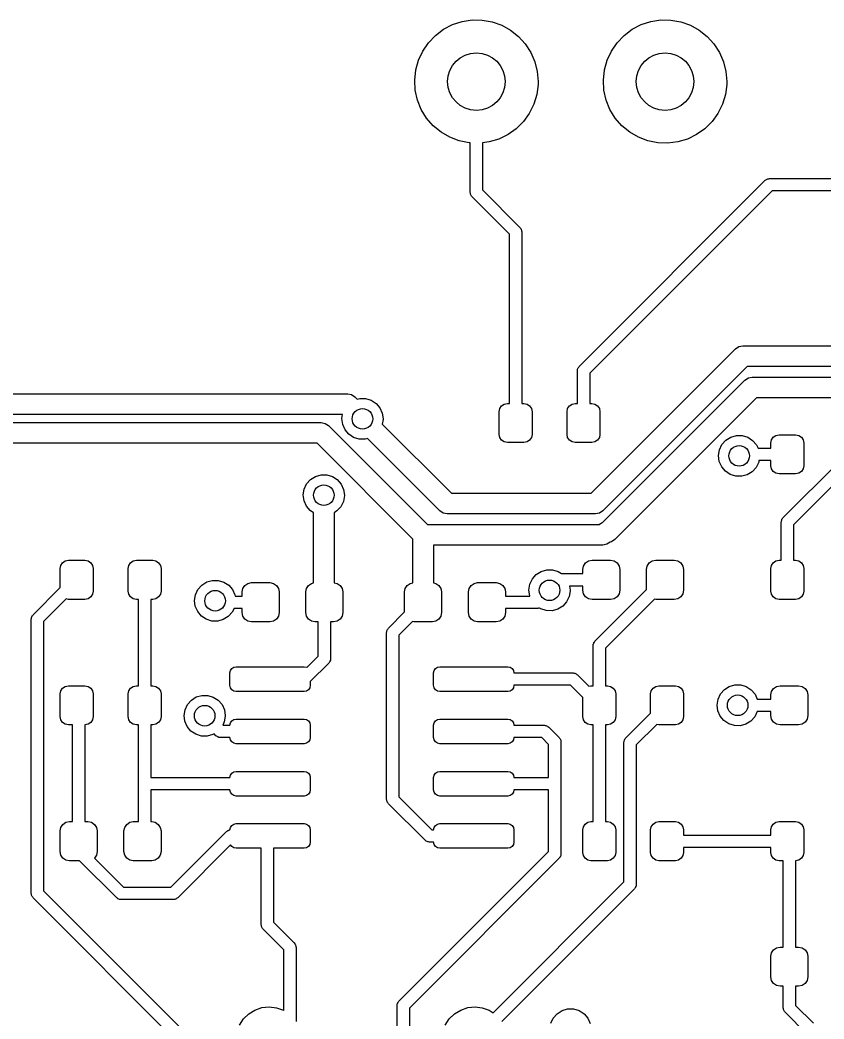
# Model space of a CAD drawing. Extents: x 108 to 192, y -153 to -46.
# Drawn here: x 154.01 to 173.55, y -85.09 to -60.82 of the extents above; entities that cross this region are included whole.
import ezdxf

# ---------------------------------------------------------------- set-up
doc = ezdxf.new("R2010")
doc.units = 0
doc.layers.add('BLACK', color=7, linetype='CONTINUOUS')

msp = doc.modelspace()

# ---------------------------------------------------------------- linework, layer by layer
at = {"layer": 'BLACK', "linetype": 'CONTINUOUS'}
for p, q in [((164.519, -60.9322), (164.752, -60.8558)), ((164.752, -60.8558), (164.995, -60.8187)), ((164.995, -60.8187), (165.241, -60.8217)), ((165.241, -60.8217), (165.483, -60.8648)), ((165.483, -60.8648), (165.715, -60.9468)), ((169.104, -60.9322), (169.337, -60.8558)), ((169.337, -60.8558), (169.58, -60.8187)), ((169.58, -60.8187), (169.826, -60.8217)), ((169.826, -60.8217), (170.068, -60.8648)), ((170.068, -60.8648), (170.3, -60.9468)), ((164.104, -61.1933), (164.301, -61.0457)), ((164.301, -61.0457), (164.519, -60.9322)), ((165.715, -60.9468), (165.93, -61.0656)), ((165.93, -61.0656), (166.123, -61.218)), ((168.689, -61.1933), (168.886, -61.0457)), ((168.886, -61.0457), (169.104, -60.9322)), ((170.3, -60.9468), (170.515, -61.0656)), ((170.515, -61.0656), (170.708, -61.218)), ((163.796, -61.5741), (163.934, -61.371)), ((163.934, -61.371), (164.104, -61.1933)), ((166.123, -61.218), (166.288, -61.3998)), ((166.288, -61.3998), (166.422, -61.6062)), ((168.381, -61.5741), (168.519, -61.371)), ((168.519, -61.371), (168.689, -61.1933)), ((170.708, -61.218), (170.873, -61.3998)), ((170.873, -61.3998), (171.007, -61.6062)), ((163.692, -61.7971), (163.796, -61.5741)), ((166.422, -61.6062), (166.52, -61.8316)), ((168.277, -61.7971), (168.381, -61.5741)), ((171.007, -61.6062), (171.105, -61.8316)), ((163.627, -62.0339), (163.692, -61.7971)), ((166.52, -61.8316), (166.58, -62.07)), ((168.212, -62.0339), (168.277, -61.7971)), ((171.105, -61.8316), (171.165, -62.07)), ((163.6, -62.2784), (163.627, -62.0339)), ((166.58, -62.07), (166.6, -62.315)), ((168.185, -62.2784), (168.212, -62.0339)), ((171.165, -62.07), (171.185, -62.315)), ((163.615, -62.5238), (163.6, -62.2784)), ((166.6, -62.315), (166.598, -62.3883)), ((168.2, -62.5238), (168.185, -62.2784)), ((171.185, -62.315), (171.183, -62.3883)), ((163.669, -62.7636), (163.615, -62.5238)), ((166.598, -62.3883), (166.566, -62.632)), ((168.254, -62.7636), (168.2, -62.5238)), ((171.183, -62.3883), (171.151, -62.632)), ((163.761, -62.9913), (163.669, -62.7636)), ((166.495, -62.8672), (166.386, -63.0876)), ((166.566, -62.632), (166.495, -62.8672)), ((168.346, -62.9913), (168.254, -62.7636)), ((171.08, -62.8672), (170.971, -63.0876)), ((171.151, -62.632), (171.08, -62.8672)), ((163.89, -63.2009), (163.761, -62.9913)), ((166.386, -63.0876), (166.242, -63.2872)), ((168.475, -63.2009), (168.346, -62.9913)), ((170.971, -63.0876), (170.827, -63.2872)), ((164.051, -63.3867), (163.89, -63.2009)), ((166.242, -63.2872), (166.068, -63.4607)), ((168.636, -63.3867), (168.475, -63.2009)), ((170.827, -63.2872), (170.653, -63.4607)), ((164.24, -63.5437), (164.051, -63.3867)), ((164.452, -63.6677), (164.24, -63.5437)), ((166.068, -63.4607), (165.868, -63.6034)), ((168.825, -63.5437), (168.636, -63.3867)), ((169.037, -63.6677), (168.825, -63.5437)), ((170.653, -63.4607), (170.453, -63.6034)), ((164.682, -63.7554), (164.452, -63.6677)), ((164.922, -63.8044), (164.682, -63.7554)), ((164.95, -63.8055), (164.922, -63.8044)), ((164.95, -65.0108), (164.95, -63.8055)), ((165.412, -63.7822), (165.25, -63.803)), ((165.25, -63.803), (165.25, -64.9487)), ((165.647, -63.7116), (165.412, -63.7822)), ((165.868, -63.6034), (165.647, -63.7116)), ((169.267, -63.7554), (169.037, -63.6677)), ((169.507, -63.8044), (169.267, -63.7554)), ((169.753, -63.8135), (169.507, -63.8044)), ((169.997, -63.7822), (169.753, -63.8135)), ((170.232, -63.7116), (169.997, -63.7822)), ((170.453, -63.6034), (170.232, -63.7116)), ((167.597, -69.2359), (172.118, -64.7147)), ((172.118, -64.7147), (172.135, -64.7049)), ((172.135, -64.7049), (172.149, -64.6909)), ((172.149, -64.6909), (172.168, -64.6858)), ((172.168, -64.6858), (172.185, -64.6759)), ((172.185, -64.6759), (172.205, -64.6759)), ((172.205, -64.6759), (172.224, -64.6708)), ((172.224, -64.6708), (190.043, -64.6708)), ((164.955, -65.0299), (164.95, -65.0108)), ((164.955, -65.0496), (164.955, -65.0299)), ((164.965, -65.0667), (164.955, -65.0496)), ((165.25, -64.9487), (166.159, -65.8577)), ((172.286, -64.9708), (167.853, -69.4041)), ((189.981, -64.9708), (172.286, -64.9708)), ((164.97, -65.0858), (164.965, -65.0667)), ((164.984, -65.0998), (164.97, -65.0858)), ((164.994, -65.1169), (164.984, -65.0998)), ((165.903, -66.0259), (164.994, -65.1169)), ((165.903, -70.137), (165.903, -66.0259)), ((166.159, -65.8577), (166.169, -65.8748)), ((166.169, -65.8748), (166.183, -65.8888)), ((166.183, -65.8888), (166.188, -65.9079)), ((166.188, -65.9079), (166.198, -65.925)), ((166.198, -65.925), (166.198, -65.9447)), ((166.198, -65.9447), (166.203, -65.9638)), ((166.203, -65.9638), (166.203, -70.137)), ((167.892, -72.3178), (171.4, -68.8096)), ((171.4, -68.8096), (171.481, -68.7554)), ((171.4, -68.8096), (171.4, -68.8096)), ((171.481, -68.7554), (171.577, -68.7364)), ((171.577, -68.7364), (179.197, -68.7364)), ((167.553, -69.342), (167.558, -69.3229)), ((167.553, -70.137), (167.553, -69.342)), ((167.558, -69.3032), (167.568, -69.2861)), ((167.558, -69.3229), (167.558, -69.3032)), ((167.568, -69.2861), (167.573, -69.267)), ((167.573, -69.267), (167.587, -69.253)), ((167.587, -69.253), (167.597, -69.2359)), ((167.853, -69.4041), (167.853, -70.137)), ((171.681, -69.2364), (168.172, -72.7446)), ((179.093, -69.2364), (171.681, -69.2364)), ((168.168, -73.0307), (171.627, -69.5716)), ((171.627, -69.5716), (171.709, -69.5174)), ((171.627, -69.5716), (171.627, -69.5716)), ((171.709, -69.5174), (171.804, -69.4984)), ((171.804, -69.4984), (171.804, -69.4984)), ((171.804, -69.4984), (178.435, -69.4984)), ((146.308, -69.9015), (161.972, -69.9015)), ((161.972, -69.9015), (162.068, -69.9205)), ((162.068, -69.9205), (162.149, -69.9747)), ((162.149, -69.9747), (162.206, -70.0315)), ((162.206, -70.0315), (162.264, -70.015)), ((162.264, -70.015), (162.405, -70.0159)), ((162.405, -70.0159), (162.541, -70.0565)), ((162.541, -70.0565), (162.66, -70.1336)), ((162.66, -70.1336), (162.753, -70.241)), ((165.712, -70.1956), (165.776, -70.1522)), ((165.776, -70.1522), (165.853, -70.137)), ((165.853, -70.137), (165.903, -70.137)), ((166.203, -70.137), (166.253, -70.137)), ((166.253, -70.137), (166.33, -70.1522)), ((166.33, -70.1522), (166.394, -70.1956)), ((167.362, -70.1956), (167.426, -70.1522)), ((167.426, -70.1522), (167.503, -70.137)), ((167.503, -70.137), (167.553, -70.137)), ((167.853, -70.137), (167.903, -70.137)), ((167.903, -70.137), (167.98, -70.1522)), ((167.98, -70.1522), (168.044, -70.1956)), ((171.908, -69.9984), (168.462, -73.4441)), ((178.331, -69.9984), (171.908, -69.9984)), ((162.753, -70.241), (162.811, -70.3701)), ((162.811, -70.3701), (162.831, -70.5104)), ((165.653, -70.337), (165.668, -70.2605)), ((165.653, -70.887), (165.653, -70.337)), ((165.668, -70.2605), (165.712, -70.1956)), ((166.394, -70.1956), (166.438, -70.2605)), ((166.438, -70.2605), (166.453, -70.337)), ((166.453, -70.337), (166.453, -70.887)), ((167.303, -70.337), (167.318, -70.2605)), ((167.303, -70.887), (167.303, -70.337)), ((167.318, -70.2605), (167.362, -70.1956)), ((168.044, -70.1956), (168.088, -70.2605)), ((168.088, -70.2605), (168.103, -70.337)), ((168.103, -70.337), (168.103, -70.887)), ((161.847, -70.4015), (146.412, -70.4015)), ((147.11, -70.601), (161.329, -70.601)), ((161.329, -70.601), (161.425, -70.62)), ((161.425, -70.62), (161.506, -70.6742)), ((161.831, -70.5043), (161.847, -70.4015)), ((161.85, -70.6449), (161.831, -70.5043)), ((162.831, -70.5226), (162.812, -70.6374)), ((162.812, -70.6374), (164.492, -72.3178)), ((162.831, -70.5104), (162.831, -70.5226)), ((161.506, -70.6742), (163.909, -73.0768)), ((161.907, -70.7746), (161.85, -70.6449)), ((161.998, -70.8831), (161.907, -70.7746)), ((161.226, -71.101), (147.213, -71.101)), ((163.555, -73.4303), (161.226, -71.101)), ((162.116, -70.9617), (161.998, -70.8831)), ((162.251, -71.004), (162.116, -70.9617)), ((162.393, -71.0066), (162.251, -71.004)), ((162.457, -70.9893), (162.393, -71.0066)), ((164.212, -72.7446), (162.457, -70.9893)), ((165.668, -70.9635), (165.653, -70.887)), ((165.712, -71.0284), (165.668, -70.9635)), ((165.776, -71.0718), (165.712, -71.0284)), ((165.853, -71.087), (165.776, -71.0718)), ((166.253, -71.087), (165.853, -71.087)), ((166.33, -71.0718), (166.253, -71.087)), ((166.394, -71.0284), (166.33, -71.0718)), ((166.438, -70.9635), (166.394, -71.0284)), ((166.453, -70.887), (166.438, -70.9635)), ((167.318, -70.9635), (167.303, -70.887)), ((167.362, -71.0284), (167.318, -70.9635)), ((167.426, -71.0718), (167.362, -71.0284)), ((167.503, -71.087), (167.426, -71.0718)), ((167.903, -71.087), (167.503, -71.087)), ((167.98, -71.0718), (167.903, -71.087)), ((168.044, -71.0284), (167.98, -71.0718)), ((168.088, -70.9635), (168.044, -71.0284)), ((168.103, -70.887), (168.088, -70.9635)), ((171.068, -71.1352), (171.162, -71.029)), ((171.162, -71.029), (171.282, -70.9533)), ((171.282, -70.9533), (171.418, -70.9143)), ((171.418, -70.9143), (171.56, -70.9152)), ((171.56, -70.9152), (171.695, -70.9558)), ((171.695, -70.9558), (171.814, -71.0329)), ((171.814, -71.0329), (171.907, -71.1403)), ((172.257, -71.099), (172.272, -71.0225)), ((172.257, -71.224), (172.257, -71.099)), ((172.272, -71.0225), (172.316, -70.9576)), ((172.316, -70.9576), (172.38, -70.9142)), ((172.38, -70.9142), (172.457, -70.899)), ((172.457, -70.899), (172.857, -70.899)), ((172.857, -70.899), (172.934, -70.9142)), ((172.934, -70.9142), (172.998, -70.9576)), ((172.998, -70.9576), (173.042, -71.0225)), ((173.042, -71.0225), (173.057, -71.099)), ((173.057, -71.099), (173.057, -71.649)), ((170.986, -71.4036), (171.008, -71.2635)), ((171.008, -71.2635), (171.068, -71.1352)), ((171.907, -71.1403), (171.945, -71.224)), ((171.945, -71.224), (172.257, -71.224)), ((171.004, -71.5442), (170.986, -71.4036)), ((171.061, -71.6739), (171.004, -71.5442)), ((171.962, -71.5617), (171.9, -71.6893)), ((171.968, -71.524), (171.962, -71.5617)), ((172.257, -71.524), (171.968, -71.524)), ((172.257, -71.649), (172.257, -71.524)), ((172.551, -72.9179), (173.907, -71.5619)), ((171.152, -71.7825), (171.061, -71.6739)), ((171.27, -71.861), (171.152, -71.7825)), ((171.805, -71.7944), (171.684, -71.8686)), ((171.9, -71.6893), (171.805, -71.7944)), ((172.272, -71.7255), (172.257, -71.649)), ((172.316, -71.7904), (172.272, -71.7255)), ((172.38, -71.8338), (172.316, -71.7904)), ((172.457, -71.849), (172.38, -71.8338)), ((172.857, -71.849), (172.457, -71.849)), ((174.055, -71.8386), (172.807, -73.0861)), ((172.934, -71.8338), (172.857, -71.849)), ((172.998, -71.7904), (172.934, -71.8338)), ((173.042, -71.7255), (172.998, -71.7904)), ((173.057, -71.649), (173.042, -71.7255)), ((160.913, -72.2184), (160.974, -72.0901)), ((160.974, -72.0901), (161.068, -71.9838)), ((161.068, -71.9838), (161.187, -71.9082)), ((161.187, -71.9082), (161.324, -71.8692)), ((161.324, -71.8692), (161.466, -71.8701)), ((161.466, -71.8701), (161.601, -71.9107)), ((161.601, -71.9107), (161.72, -71.9878)), ((161.72, -71.9878), (161.813, -72.0952)), ((161.813, -72.0952), (161.872, -72.2243)), ((171.406, -71.9033), (171.27, -71.861)), ((171.548, -71.9059), (171.406, -71.9033)), ((171.684, -71.8686), (171.548, -71.9059)), ((160.892, -72.3585), (160.913, -72.2184)), ((161.872, -72.2243), (161.892, -72.3646)), ((164.492, -72.3178), (167.892, -72.3178)), ((160.91, -72.4991), (160.892, -72.3585)), ((160.967, -72.6288), (160.91, -72.4991)), ((161.868, -72.5166), (161.806, -72.6442)), ((161.891, -72.3768), (161.868, -72.5166)), ((161.892, -72.3646), (161.891, -72.3768)), ((161.058, -72.7373), (160.967, -72.6288)), ((161.142, -72.7928), (161.058, -72.7373)), ((161.142, -74.4976), (161.142, -72.7928)), ((161.711, -72.7493), (161.642, -72.7919)), ((161.642, -72.7919), (161.642, -74.4923)), ((161.806, -72.6442), (161.711, -72.7493)), ((164.293, -72.7988), (164.212, -72.7446)), ((164.389, -72.8178), (164.293, -72.7988)), ((167.996, -72.8178), (164.389, -72.8178)), ((168.091, -72.7988), (167.996, -72.8178)), ((168.172, -72.7446), (168.091, -72.7988)), ((168.08, -73.0768), (168.14, -73.0363)), ((168.14, -73.0363), (168.149, -73.0346)), ((168.149, -73.0346), (168.168, -73.0307)), ((172.507, -73.024), (172.512, -73.0049)), ((172.507, -73.947), (172.507, -73.024)), ((172.512, -72.9852), (172.522, -72.9681)), ((172.512, -73.0049), (172.512, -72.9852)), ((172.522, -72.9681), (172.527, -72.949)), ((172.527, -72.949), (172.541, -72.935)), ((172.541, -72.935), (172.551, -72.9179)), ((163.909, -73.0768), (168.08, -73.0768)), ((172.807, -73.0861), (172.807, -73.947)), ((163.555, -74.495), (163.555, -73.4303)), ((168.353, -73.5039), (168.272, -73.5578)), ((168.381, -73.4983), (168.353, -73.5039)), ((168.462, -73.4441), (168.381, -73.4983)), ((168.462, -73.4441), (168.462, -73.4441)), ((168.176, -73.5768), (164.055, -73.5768)), ((164.055, -73.5768), (164.055, -74.495)), ((168.272, -73.5578), (168.176, -73.5768)), ((155, -74.0705), (155.044, -74.0056)), ((155.044, -74.0056), (155.108, -73.9622)), ((155.108, -73.9622), (155.185, -73.947)), ((155.185, -73.947), (155.585, -73.947)), ((155.585, -73.947), (155.662, -73.9622)), ((155.662, -73.9622), (155.726, -74.0056)), ((155.726, -74.0056), (155.77, -74.0705)), ((156.65, -74.0705), (156.694, -74.0056)), ((156.694, -74.0056), (156.758, -73.9622)), ((156.758, -73.9622), (156.835, -73.947)), ((156.835, -73.947), (157.235, -73.947)), ((157.235, -73.947), (157.312, -73.9622)), ((157.312, -73.9622), (157.376, -74.0056)), ((157.376, -74.0056), (157.42, -74.0705)), ((167.702, -74.0859), (167.751, -74.0129)), ((167.751, -74.0129), (167.824, -73.9641)), ((167.824, -73.9641), (167.91, -73.947)), ((167.91, -73.947), (168.36, -73.947)), ((168.36, -73.947), (168.446, -73.9641)), ((168.446, -73.9641), (168.519, -74.0129)), ((168.519, -74.0129), (168.568, -74.0859)), ((169.252, -74.0859), (169.301, -74.0129)), ((169.301, -74.0129), (169.374, -73.9641)), ((169.374, -73.9641), (169.46, -73.947)), ((169.46, -73.947), (169.91, -73.947)), ((169.91, -73.947), (169.996, -73.9641)), ((169.996, -73.9641), (170.069, -74.0129)), ((170.069, -74.0129), (170.118, -74.0859)), ((172.272, -74.0705), (172.316, -74.0056)), ((172.316, -74.0056), (172.38, -73.9622)), ((172.38, -73.9622), (172.457, -73.947)), ((172.457, -73.947), (172.507, -73.947)), ((172.807, -73.947), (172.857, -73.947)), ((172.857, -73.947), (172.934, -73.9622)), ((172.934, -73.9622), (172.998, -74.0056)), ((172.998, -74.0056), (173.042, -74.0705)), ((154.985, -74.147), (155, -74.0705)), ((154.985, -74.6099), (154.985, -74.147)), ((155.77, -74.0705), (155.785, -74.147)), ((155.785, -74.147), (155.785, -74.697)), ((156.635, -74.147), (156.65, -74.0705)), ((156.635, -74.697), (156.635, -74.147)), ((157.42, -74.0705), (157.435, -74.147)), ((157.435, -74.147), (157.435, -74.697)), ((166.554, -74.2952), (166.674, -74.2196)), ((166.674, -74.2196), (166.81, -74.1806)), ((166.81, -74.1806), (166.952, -74.1815)), ((166.952, -74.1815), (167.088, -74.2221)), ((167.088, -74.2221), (167.165, -74.272)), ((167.165, -74.272), (167.685, -74.272)), ((167.685, -74.172), (167.702, -74.0859)), ((167.685, -74.272), (167.685, -74.172)), ((168.568, -74.0859), (168.585, -74.172)), ((168.585, -74.172), (168.585, -74.672)), ((169.235, -74.172), (169.252, -74.0859)), ((169.235, -74.6599), (169.235, -74.172)), ((170.118, -74.0859), (170.135, -74.172)), ((170.135, -74.172), (170.135, -74.672)), ((172.257, -74.147), (172.272, -74.0705)), ((172.257, -74.697), (172.257, -74.147)), ((173.042, -74.0705), (173.057, -74.147)), ((173.057, -74.147), (173.057, -74.697)), ((158.426, -74.5492), (158.546, -74.4736)), ((158.546, -74.4736), (158.682, -74.4346)), ((158.682, -74.4346), (158.824, -74.4355)), ((158.824, -74.4355), (158.96, -74.4761)), ((158.96, -74.4761), (159.079, -74.5532)), ((159.471, -74.5559), (159.544, -74.5071)), ((159.544, -74.5071), (159.63, -74.49)), ((159.63, -74.49), (160.08, -74.49)), ((160.08, -74.49), (160.166, -74.5071)), ((160.166, -74.5071), (160.239, -74.5559)), ((161.021, -74.5559), (161.094, -74.5071)), ((161.094, -74.5071), (161.142, -74.4976)), ((161.642, -74.4923), (161.716, -74.5071)), ((161.716, -74.5071), (161.789, -74.5559)), ((163.421, -74.5559), (163.494, -74.5071)), ((163.494, -74.5071), (163.555, -74.495)), ((164.055, -74.495), (164.116, -74.5071)), ((164.116, -74.5071), (164.189, -74.5559)), ((164.971, -74.5559), (165.044, -74.5071)), ((165.044, -74.5071), (165.13, -74.49)), ((165.13, -74.49), (165.58, -74.49)), ((165.58, -74.49), (165.666, -74.5071)), ((165.666, -74.5071), (165.739, -74.5559)), ((166.4, -74.5298), (166.46, -74.4015)), ((166.46, -74.4015), (166.554, -74.2952)), ((154.326, -75.2689), (154.985, -74.6099)), ((155.785, -74.697), (155.77, -74.7735)), ((156.65, -74.7735), (156.635, -74.697)), ((157.435, -74.697), (157.42, -74.7735)), ((158.272, -74.7838), (158.332, -74.6555)), ((158.332, -74.6555), (158.426, -74.5492)), ((159.079, -74.5532), (159.171, -74.6606)), ((159.171, -74.6606), (159.23, -74.7897)), ((159.405, -74.715), (159.422, -74.6289)), ((159.405, -74.815), (159.405, -74.715)), ((159.422, -74.6289), (159.471, -74.5559)), ((160.239, -74.5559), (160.288, -74.6289)), ((160.288, -74.6289), (160.305, -74.715)), ((160.305, -74.715), (160.305, -75.215)), ((160.955, -74.715), (160.972, -74.6289)), ((160.955, -75.215), (160.955, -74.715)), ((160.972, -74.6289), (161.021, -74.5559)), ((161.789, -74.5559), (161.838, -74.6289)), ((161.838, -74.6289), (161.855, -74.715)), ((161.855, -74.715), (161.855, -75.215)), ((163.355, -74.715), (163.372, -74.6289)), ((163.355, -75.2029), (163.355, -74.715)), ((163.372, -74.6289), (163.421, -74.5559)), ((164.189, -74.5559), (164.238, -74.6289)), ((164.238, -74.6289), (164.255, -74.715)), ((164.255, -74.715), (164.255, -75.215)), ((164.905, -74.715), (164.922, -74.6289)), ((164.905, -75.215), (164.905, -74.715)), ((164.922, -74.6289), (164.971, -74.5559)), ((165.739, -74.5559), (165.788, -74.6289)), ((165.788, -74.6289), (165.805, -74.715)), ((165.805, -74.715), (165.805, -74.815)), ((166.378, -74.6699), (166.4, -74.5298)), ((166.396, -74.8105), (166.378, -74.6699)), ((167.378, -74.6882), (167.354, -74.828)), ((167.685, -74.572), (167.363, -74.572)), ((167.363, -74.572), (167.378, -74.676)), ((167.378, -74.676), (167.378, -74.6882)), ((167.685, -74.672), (167.685, -74.572)), ((167.702, -74.7581), (167.685, -74.672)), ((167.751, -74.8311), (167.702, -74.7581)), ((167.979, -75.9159), (169.235, -74.6599)), ((168.568, -74.7581), (168.519, -74.8311)), ((168.585, -74.672), (168.568, -74.7581)), ((170.118, -74.7581), (170.069, -74.8311)), ((170.135, -74.672), (170.118, -74.7581)), ((172.272, -74.7735), (172.257, -74.697)), ((173.057, -74.697), (173.042, -74.7735)), ((155.133, -74.8866), (154.582, -75.4371)), ((155.185, -74.897), (155.133, -74.8866)), ((155.585, -74.897), (155.185, -74.897)), ((155.662, -74.8818), (155.585, -74.897)), ((155.726, -74.8384), (155.662, -74.8818)), ((155.77, -74.7735), (155.726, -74.8384)), ((156.694, -74.8384), (156.65, -74.7735)), ((156.758, -74.8818), (156.694, -74.8384)), ((156.835, -74.897), (156.758, -74.8818)), ((156.885, -74.897), (156.835, -74.897)), ((156.885, -76.995), (156.885, -74.897)), ((157.235, -74.897), (157.185, -74.897)), ((157.185, -74.897), (157.185, -76.995)), ((157.312, -74.8818), (157.235, -74.897)), ((157.376, -74.8384), (157.312, -74.8818)), ((157.42, -74.7735), (157.376, -74.8384)), ((158.25, -74.9239), (158.272, -74.7838)), ((158.268, -75.0645), (158.25, -74.9239)), ((159.23, -74.7897), (159.234, -74.815)), ((159.234, -74.815), (159.405, -74.815)), ((165.805, -74.815), (166.398, -74.815)), ((166.398, -74.815), (166.396, -74.8105)), ((167.293, -74.9556), (167.197, -75.0607)), ((167.354, -74.828), (167.293, -74.9556)), ((167.824, -74.8799), (167.751, -74.8311)), ((167.91, -74.897), (167.824, -74.8799)), ((168.36, -74.897), (167.91, -74.897)), ((169.428, -74.8907), (168.235, -76.0841)), ((168.446, -74.8799), (168.36, -74.897)), ((168.519, -74.8311), (168.446, -74.8799)), ((169.46, -74.897), (169.428, -74.8907)), ((169.91, -74.897), (169.46, -74.897)), ((169.996, -74.8799), (169.91, -74.897)), ((170.069, -74.8311), (169.996, -74.8799)), ((172.316, -74.8384), (172.272, -74.7735)), ((172.38, -74.8818), (172.316, -74.8384)), ((172.457, -74.897), (172.38, -74.8818)), ((172.857, -74.897), (172.457, -74.897)), ((172.934, -74.8818), (172.857, -74.897)), ((172.998, -74.8384), (172.934, -74.8818)), ((173.042, -74.7735), (172.998, -74.8384)), ((158.326, -75.1942), (158.268, -75.0645)), ((158.417, -75.3027), (158.326, -75.1942)), ((159.165, -75.2096), (159.069, -75.3147)), ((159.21, -75.115), (159.165, -75.2096)), ((159.405, -75.115), (159.21, -75.115)), ((159.405, -75.215), (159.405, -75.115)), ((159.422, -75.3011), (159.405, -75.215)), ((160.305, -75.215), (160.288, -75.3011)), ((160.972, -75.3011), (160.955, -75.215)), ((161.855, -75.215), (161.838, -75.3011)), ((162.962, -75.5959), (163.355, -75.2029)), ((164.255, -75.215), (164.238, -75.3011)), ((164.922, -75.3011), (164.905, -75.215)), ((165.805, -75.215), (165.788, -75.3011)), ((166.589, -75.115), (165.805, -75.115)), ((165.805, -75.115), (165.805, -75.215)), ((166.608, -75.1099), (166.589, -75.115)), ((166.628, -75.1099), (166.608, -75.1099)), ((166.633, -75.1072), (166.628, -75.1099)), ((166.663, -75.1273), (166.633, -75.1072)), ((166.798, -75.1696), (166.663, -75.1273)), ((166.94, -75.1722), (166.798, -75.1696)), ((167.077, -75.1349), (166.94, -75.1722)), ((167.197, -75.0607), (167.077, -75.1349)), ((154.282, -75.375), (154.287, -75.3559)), ((154.282, -82.042), (154.282, -75.375)), ((154.287, -75.3362), (154.297, -75.3191)), ((154.287, -75.3559), (154.287, -75.3362)), ((154.297, -75.3191), (154.302, -75.3)), ((154.302, -75.3), (154.316, -75.286)), ((154.316, -75.286), (154.326, -75.2689)), ((154.582, -75.4371), (154.582, -81.9799)), ((158.535, -75.3813), (158.417, -75.3027)), ((158.67, -75.4236), (158.535, -75.3813)), ((158.812, -75.4262), (158.67, -75.4236)), ((158.949, -75.3889), (158.812, -75.4262)), ((159.069, -75.3147), (158.949, -75.3889)), ((159.471, -75.3741), (159.422, -75.3011)), ((159.544, -75.4229), (159.471, -75.3741)), ((159.63, -75.44), (159.544, -75.4229)), ((160.08, -75.44), (159.63, -75.44)), ((160.166, -75.4229), (160.08, -75.44)), ((160.239, -75.3741), (160.166, -75.4229)), ((160.288, -75.3011), (160.239, -75.3741)), ((161.021, -75.3741), (160.972, -75.3011)), ((161.094, -75.4229), (161.021, -75.3741)), ((161.18, -75.44), (161.094, -75.4229)), ((161.255, -75.44), (161.18, -75.44)), ((161.255, -76.2769), (161.255, -75.44)), ((161.63, -75.44), (161.555, -75.44)), ((161.555, -75.44), (161.555, -76.339)), ((161.716, -75.4229), (161.63, -75.44)), ((161.789, -75.3741), (161.716, -75.4229)), ((161.838, -75.3011), (161.789, -75.3741)), ((163.548, -75.4337), (163.218, -75.7641)), ((163.58, -75.44), (163.548, -75.4337)), ((164.03, -75.44), (163.58, -75.44)), ((164.116, -75.4229), (164.03, -75.44)), ((164.189, -75.3741), (164.116, -75.4229)), ((164.238, -75.3011), (164.189, -75.3741)), ((164.971, -75.3741), (164.922, -75.3011)), ((165.044, -75.4229), (164.971, -75.3741)), ((165.13, -75.44), (165.044, -75.4229)), ((165.58, -75.44), (165.13, -75.44)), ((165.666, -75.4229), (165.58, -75.44)), ((165.739, -75.3741), (165.666, -75.4229)), ((165.788, -75.3011), (165.739, -75.3741)), ((162.918, -75.702), (162.923, -75.6829)), ((162.918, -79.756), (162.918, -75.702)), ((162.923, -75.6632), (162.933, -75.6461)), ((162.923, -75.6829), (162.923, -75.6632)), ((162.933, -75.6461), (162.938, -75.627)), ((162.938, -75.627), (162.952, -75.613)), ((162.952, -75.613), (162.962, -75.5959)), ((163.218, -75.7641), (163.218, -79.6939)), ((167.94, -75.9832), (167.95, -75.9661)), ((167.95, -75.9661), (167.955, -75.947)), ((167.955, -75.947), (167.969, -75.933)), ((167.969, -75.933), (167.979, -75.9159)), ((167.935, -76.022), (167.94, -76.0029)), ((167.935, -76.995), (167.935, -76.022)), ((167.94, -76.0029), (167.94, -75.9832)), ((168.235, -76.0841), (168.235, -76.995)), ((160.978, -76.5536), (161.255, -76.2769)), ((161.511, -76.4451), (161.06, -76.8961)), ((161.521, -76.428), (161.511, -76.4451)), ((161.535, -76.414), (161.521, -76.428)), ((161.54, -76.3949), (161.535, -76.414)), ((161.55, -76.3778), (161.54, -76.3949)), ((161.555, -76.339), (161.55, -76.3581)), ((161.55, -76.3581), (161.55, -76.3778)), ((159.11, -76.685), (159.121, -76.6276)), ((159.11, -76.985), (159.11, -76.685)), ((159.121, -76.6276), (159.154, -76.5789)), ((159.154, -76.5789), (159.203, -76.5464)), ((159.203, -76.5464), (159.26, -76.535)), ((159.26, -76.535), (160.91, -76.535)), ((160.91, -76.535), (160.967, -76.5464)), ((160.967, -76.5464), (160.978, -76.5536)), ((164.06, -76.685), (164.071, -76.6276)), ((164.06, -76.985), (164.06, -76.685)), ((164.071, -76.6276), (164.104, -76.5789)), ((164.104, -76.5789), (164.153, -76.5464)), ((164.153, -76.5464), (164.21, -76.535)), ((164.21, -76.535), (165.86, -76.535)), ((165.86, -76.535), (165.917, -76.5464)), ((165.917, -76.5464), (165.966, -76.5789)), ((165.966, -76.5789), (165.999, -76.6276)), ((165.999, -76.6276), (166.01, -76.685)), ((166.01, -76.685), (167.45, -76.685)), ((167.45, -76.685), (167.469, -76.6901)), ((167.469, -76.6901), (167.489, -76.6901)), ((167.489, -76.6901), (167.506, -76.7)), ((167.506, -76.7), (167.525, -76.7051)), ((167.525, -76.7051), (167.539, -76.7191)), ((161.06, -76.8961), (161.06, -76.985)), ((167.539, -76.7191), (167.556, -76.7289)), ((167.556, -76.7289), (167.833, -77.0054)), ((154.985, -77.195), (155, -77.1185)), ((155, -77.1185), (155.044, -77.0536)), ((155.044, -77.0536), (155.108, -77.0102)), ((155.108, -77.0102), (155.185, -76.995)), ((155.185, -76.995), (155.585, -76.995)), ((155.585, -76.995), (155.662, -77.0102)), ((155.662, -77.0102), (155.726, -77.0536)), ((155.726, -77.0536), (155.77, -77.1185)), ((155.77, -77.1185), (155.785, -77.195)), ((156.635, -77.195), (156.65, -77.1185)), ((156.65, -77.1185), (156.694, -77.0536)), ((156.694, -77.0536), (156.758, -77.0102)), ((156.758, -77.0102), (156.835, -76.995)), ((156.835, -76.995), (156.885, -76.995)), ((157.185, -76.995), (157.235, -76.995)), ((157.235, -76.995), (157.312, -77.0102)), ((157.312, -77.0102), (157.376, -77.0536)), ((157.376, -77.0536), (157.42, -77.1185)), ((157.42, -77.1185), (157.435, -77.195)), ((159.121, -77.0424), (159.11, -76.985)), ((159.154, -77.0911), (159.121, -77.0424)), ((159.203, -77.1236), (159.154, -77.0911)), ((159.26, -77.135), (159.203, -77.1236)), ((160.91, -77.135), (159.26, -77.135)), ((160.967, -77.1236), (160.91, -77.135)), ((161.016, -77.0911), (160.967, -77.1236)), ((161.049, -77.0424), (161.016, -77.0911)), ((161.06, -76.985), (161.049, -77.0424)), ((164.071, -77.0424), (164.06, -76.985)), ((164.104, -77.0911), (164.071, -77.0424)), ((164.153, -77.1236), (164.104, -77.0911)), ((164.21, -77.135), (164.153, -77.1236)), ((165.86, -77.135), (164.21, -77.135)), ((165.917, -77.1236), (165.86, -77.135)), ((165.966, -77.0911), (165.917, -77.1236)), ((165.999, -77.0424), (165.966, -77.0911)), ((166.01, -76.985), (165.999, -77.0424)), ((167.388, -76.985), (166.01, -76.985)), ((167.685, -77.2821), (167.388, -76.985)), ((167.833, -77.0054), (167.885, -76.995)), ((167.885, -76.995), (167.935, -76.995)), ((168.235, -76.995), (168.285, -76.995)), ((168.285, -76.995), (168.362, -77.0102)), ((168.362, -77.0102), (168.426, -77.0536)), ((168.426, -77.0536), (168.47, -77.1185)), ((168.47, -77.1185), (168.485, -77.195)), ((169.335, -77.195), (169.35, -77.1185)), ((169.35, -77.1185), (169.394, -77.0536)), ((169.394, -77.0536), (169.458, -77.0102)), ((169.458, -77.0102), (169.535, -76.995)), ((169.535, -76.995), (169.935, -76.995)), ((169.935, -76.995), (170.012, -77.0102)), ((170.012, -77.0102), (170.076, -77.0536)), ((170.076, -77.0536), (170.12, -77.1185)), ((170.12, -77.1185), (170.135, -77.195)), ((171.032, -77.1955), (171.126, -77.0892)), ((171.126, -77.0892), (171.246, -77.0136)), ((171.246, -77.0136), (171.382, -76.9746)), ((171.382, -76.9746), (171.524, -76.9755)), ((171.524, -76.9755), (171.66, -77.0161)), ((171.66, -77.0161), (171.779, -77.0932)), ((171.779, -77.0932), (171.871, -77.2006)), ((172.257, -77.22), (172.274, -77.1339)), ((172.274, -77.1339), (172.323, -77.0609)), ((172.323, -77.0609), (172.396, -77.0121)), ((172.396, -77.0121), (172.482, -76.995)), ((172.482, -76.995), (172.932, -76.995)), ((172.932, -76.995), (173.018, -77.0121)), ((173.018, -77.0121), (173.091, -77.0609)), ((173.091, -77.0609), (173.14, -77.1339)), ((173.14, -77.1339), (173.157, -77.22)), ((154.985, -77.745), (154.985, -77.195)), ((155.785, -77.195), (155.785, -77.745)), ((156.635, -77.745), (156.635, -77.195)), ((157.435, -77.195), (157.435, -77.745)), ((158.078, -77.4495), (158.172, -77.3432)), ((158.172, -77.3432), (158.292, -77.2676)), ((158.292, -77.2676), (158.428, -77.2286)), ((158.428, -77.2286), (158.57, -77.2295)), ((158.57, -77.2295), (158.706, -77.2701)), ((158.706, -77.2701), (158.825, -77.3472)), ((158.825, -77.3472), (158.917, -77.4546)), ((167.685, -77.745), (167.685, -77.2821)), ((168.485, -77.195), (168.485, -77.745)), ((169.335, -77.6579), (169.335, -77.195)), ((170.135, -77.195), (170.135, -77.745)), ((170.95, -77.4639), (170.972, -77.3238)), ((170.972, -77.3238), (171.032, -77.1955)), ((171.871, -77.2006), (171.926, -77.32)), ((171.926, -77.32), (172.257, -77.32)), ((172.257, -77.32), (172.257, -77.22)), ((173.157, -77.22), (173.157, -77.72)), ((157.996, -77.7179), (158.018, -77.5778)), ((158.018, -77.5778), (158.078, -77.4495)), ((158.917, -77.4546), (158.976, -77.5837)), ((158.976, -77.5837), (158.996, -77.724)), ((168.729, -78.2639), (169.335, -77.6579)), ((170.968, -77.6045), (170.95, -77.4639)), ((171.026, -77.7342), (170.968, -77.6045)), ((171.926, -77.622), (171.865, -77.7496)), ((171.927, -77.62), (171.926, -77.622)), ((172.257, -77.62), (171.927, -77.62)), ((172.257, -77.72), (172.257, -77.62)), ((155, -77.8215), (154.985, -77.745)), ((155.044, -77.8864), (155, -77.8215)), ((155.108, -77.9298), (155.044, -77.8864)), ((155.726, -77.8864), (155.662, -77.9298)), ((155.77, -77.8215), (155.726, -77.8864)), ((155.785, -77.745), (155.77, -77.8215)), ((156.65, -77.8215), (156.635, -77.745)), ((156.694, -77.8864), (156.65, -77.8215)), ((156.758, -77.9298), (156.694, -77.8864)), ((157.376, -77.8864), (157.312, -77.9298)), ((157.42, -77.8215), (157.376, -77.8864)), ((157.435, -77.745), (157.42, -77.8215)), ((158.014, -77.8585), (157.996, -77.7179)), ((158.072, -77.9882), (158.014, -77.8585)), ((158.972, -77.876), (158.936, -77.9516)), ((158.996, -77.7362), (158.972, -77.876)), ((158.996, -77.724), (158.996, -77.7362)), ((159.11, -77.955), (159.121, -77.8976)), ((159.121, -77.8976), (159.154, -77.8489)), ((159.154, -77.8489), (159.203, -77.8164)), ((159.203, -77.8164), (159.26, -77.805)), ((159.26, -77.805), (160.91, -77.805)), ((160.91, -77.805), (160.967, -77.8164)), ((160.967, -77.8164), (161.016, -77.8489)), ((161.016, -77.8489), (161.049, -77.8976)), ((161.049, -77.8976), (161.06, -77.955)), ((164.06, -77.955), (164.071, -77.8976)), ((164.071, -77.8976), (164.104, -77.8489)), ((164.104, -77.8489), (164.153, -77.8164)), ((164.153, -77.8164), (164.21, -77.805)), ((164.21, -77.805), (165.86, -77.805)), ((165.86, -77.805), (165.917, -77.8164)), ((165.917, -77.8164), (165.966, -77.8489)), ((165.966, -77.8489), (165.999, -77.8976)), ((165.999, -77.8976), (166.01, -77.955)), ((167.7, -77.8215), (167.685, -77.745)), ((167.744, -77.8864), (167.7, -77.8215)), ((167.808, -77.9298), (167.744, -77.8864)), ((168.426, -77.8864), (168.362, -77.9298)), ((168.47, -77.8215), (168.426, -77.8864)), ((168.485, -77.745), (168.47, -77.8215)), ((170.076, -77.8864), (170.012, -77.9298)), ((170.12, -77.8215), (170.076, -77.8864)), ((170.135, -77.745), (170.12, -77.8215)), ((171.117, -77.8427), (171.026, -77.7342)), ((171.235, -77.9213), (171.117, -77.8427)), ((171.769, -77.8547), (171.649, -77.9289)), ((171.865, -77.7496), (171.769, -77.8547)), ((172.274, -77.8061), (172.257, -77.72)), ((172.323, -77.8791), (172.274, -77.8061)), ((172.396, -77.9279), (172.323, -77.8791)), ((173.091, -77.8791), (173.018, -77.9279)), ((173.14, -77.8061), (173.091, -77.8791)), ((173.157, -77.72), (173.14, -77.8061)), ((155.185, -77.945), (155.108, -77.9298)), ((155.285, -77.945), (155.185, -77.945)), ((155.285, -80.297), (155.285, -77.945)), ((155.662, -77.9298), (155.585, -77.945)), ((155.585, -77.945), (155.585, -80.297)), ((156.835, -77.945), (156.758, -77.9298)), ((156.885, -77.945), (156.835, -77.945)), ((156.885, -80.297), (156.885, -77.945)), ((157.235, -77.945), (157.185, -77.945)), ((157.185, -77.945), (157.185, -79.225)), ((157.312, -77.9298), (157.235, -77.945)), ((158.163, -78.0967), (158.072, -77.9882)), ((158.281, -78.1753), (158.163, -78.0967)), ((158.936, -77.9516), (158.939, -77.955)), ((158.939, -77.955), (159.11, -77.955)), ((161.06, -77.955), (161.06, -78.255)), ((164.06, -78.255), (164.06, -77.955)), ((166.01, -77.955), (166.751, -77.955)), ((166.751, -77.955), (166.77, -77.9601)), ((166.77, -77.9601), (166.79, -77.9601)), ((166.79, -77.9601), (166.807, -77.97)), ((166.807, -77.97), (166.826, -77.9751)), ((166.826, -77.9751), (166.84, -77.9891)), ((166.84, -77.9891), (166.857, -77.9989)), ((166.857, -77.9989), (167.111, -78.2529)), ((167.885, -77.945), (167.808, -77.9298)), ((167.935, -77.945), (167.885, -77.945)), ((167.935, -80.297), (167.935, -77.945)), ((168.285, -77.945), (168.235, -77.945)), ((168.235, -77.945), (168.235, -80.297)), ((168.362, -77.9298), (168.285, -77.945)), ((169.483, -77.9346), (168.985, -78.4321)), ((169.535, -77.945), (169.483, -77.9346)), ((169.935, -77.945), (169.535, -77.945)), ((170.012, -77.9298), (169.935, -77.945)), ((171.37, -77.9636), (171.235, -77.9213)), ((171.512, -77.9662), (171.37, -77.9636)), ((171.649, -77.9289), (171.512, -77.9662)), ((172.482, -77.945), (172.396, -77.9279)), ((172.932, -77.945), (172.482, -77.945)), ((173.018, -77.9279), (172.932, -77.945)), ((158.416, -78.2176), (158.281, -78.1753)), ((158.558, -78.2202), (158.416, -78.2176)), ((158.695, -78.1829), (158.558, -78.2202)), ((158.724, -78.1646), (158.695, -78.1829)), ((158.771, -78.2111), (158.724, -78.1646)), ((158.788, -78.2209), (158.771, -78.2111)), ((158.802, -78.2349), (158.788, -78.2209)), ((158.821, -78.24), (158.802, -78.2349)), ((158.838, -78.2499), (158.821, -78.24)), ((158.858, -78.2499), (158.838, -78.2499)), ((158.877, -78.255), (158.858, -78.2499)), ((159.11, -78.255), (158.877, -78.255)), ((159.121, -78.3124), (159.11, -78.255)), ((159.154, -78.3611), (159.121, -78.3124)), ((159.203, -78.3936), (159.154, -78.3611)), ((159.26, -78.405), (159.203, -78.3936)), ((160.91, -78.405), (159.26, -78.405)), ((160.967, -78.3936), (160.91, -78.405)), ((161.016, -78.3611), (160.967, -78.3936)), ((161.049, -78.3124), (161.016, -78.3611)), ((161.06, -78.255), (161.049, -78.3124)), ((164.071, -78.3124), (164.06, -78.255)), ((164.104, -78.3611), (164.071, -78.3124)), ((164.153, -78.3936), (164.104, -78.3611)), ((164.21, -78.405), (164.153, -78.3936)), ((165.86, -78.405), (164.21, -78.405)), ((165.917, -78.3936), (165.86, -78.405)), ((165.966, -78.3611), (165.917, -78.3936)), ((165.999, -78.3124), (165.966, -78.3611)), ((166.01, -78.255), (165.999, -78.3124)), ((166.689, -78.255), (166.01, -78.255)), ((166.855, -78.4211), (166.689, -78.255)), ((167.111, -78.2529), (167.121, -78.27)), ((167.121, -78.27), (167.135, -78.284)), ((167.135, -78.284), (167.14, -78.3031)), ((167.14, -78.3031), (167.15, -78.3202)), ((167.15, -78.3202), (167.15, -78.3399)), ((167.15, -78.3399), (167.155, -78.359)), ((167.155, -78.359), (167.155, -81.0818)), ((168.685, -78.37), (168.69, -78.3509)), ((168.685, -81.7609), (168.685, -78.37)), ((168.69, -78.3312), (168.7, -78.3141)), ((168.69, -78.3509), (168.69, -78.3312)), ((168.7, -78.3141), (168.705, -78.295)), ((168.705, -78.295), (168.719, -78.281)), ((168.719, -78.281), (168.729, -78.2639)), ((166.855, -79.225), (166.855, -78.4211)), ((168.985, -78.4321), (168.985, -81.823)), ((159.121, -79.1676), (159.154, -79.1189)), ((159.154, -79.1189), (159.203, -79.0864)), ((159.203, -79.0864), (159.26, -79.075)), ((159.26, -79.075), (160.91, -79.075)), ((160.91, -79.075), (160.967, -79.0864)), ((160.967, -79.0864), (161.016, -79.1189)), ((161.016, -79.1189), (161.049, -79.1676)), ((164.071, -79.1676), (164.104, -79.1189)), ((164.104, -79.1189), (164.153, -79.0864)), ((164.153, -79.0864), (164.21, -79.075)), ((164.21, -79.075), (165.86, -79.075)), ((165.86, -79.075), (165.917, -79.0864)), ((165.917, -79.0864), (165.966, -79.1189)), ((165.966, -79.1189), (165.999, -79.1676)), ((157.185, -79.225), (159.11, -79.225)), ((159.11, -79.225), (159.121, -79.1676)), ((161.049, -79.1676), (161.06, -79.225)), ((161.06, -79.225), (161.06, -79.525)), ((164.06, -79.225), (164.071, -79.1676)), ((164.06, -79.525), (164.06, -79.225)), ((165.999, -79.1676), (166.01, -79.225)), ((166.01, -79.225), (166.855, -79.225)), ((159.11, -79.525), (157.185, -79.525)), ((157.185, -79.525), (157.185, -80.297)), ((159.121, -79.5824), (159.11, -79.525)), ((159.154, -79.6311), (159.121, -79.5824)), ((161.049, -79.5824), (161.016, -79.6311)), ((161.06, -79.525), (161.049, -79.5824)), ((164.071, -79.5824), (164.06, -79.525)), ((164.104, -79.6311), (164.071, -79.5824)), ((165.999, -79.5824), (165.966, -79.6311)), ((166.01, -79.525), (165.999, -79.5824)), ((166.855, -79.525), (166.01, -79.525)), ((166.855, -81.0197), (166.855, -79.525)), ((159.203, -79.6636), (159.154, -79.6311)), ((159.26, -79.675), (159.203, -79.6636)), ((160.91, -79.675), (159.26, -79.675)), ((160.967, -79.6636), (160.91, -79.675)), ((161.016, -79.6311), (160.967, -79.6636)), ((162.923, -79.7751), (162.918, -79.756)), ((162.923, -79.7948), (162.923, -79.7751)), ((162.933, -79.8119), (162.923, -79.7948)), ((162.938, -79.831), (162.933, -79.8119)), ((162.952, -79.845), (162.938, -79.831)), ((162.962, -79.8621), (162.952, -79.845)), ((163.851, -80.7511), (162.962, -79.8621)), ((163.218, -79.6939), (164.019, -80.495)), ((164.153, -79.6636), (164.104, -79.6311)), ((164.21, -79.675), (164.153, -79.6636)), ((165.86, -79.675), (164.21, -79.675)), ((165.917, -79.6636), (165.86, -79.675)), ((165.966, -79.6311), (165.917, -79.6636)), ((155.051, -80.3629), (155.124, -80.3141)), ((155.124, -80.3141), (155.21, -80.297)), ((155.21, -80.297), (155.285, -80.297)), ((155.585, -80.297), (155.66, -80.297)), ((155.66, -80.297), (155.746, -80.3141)), ((155.746, -80.3141), (155.819, -80.3629)), ((156.601, -80.3629), (156.674, -80.3141)), ((156.674, -80.3141), (156.76, -80.297)), ((156.76, -80.297), (156.885, -80.297)), ((157.185, -80.297), (157.21, -80.297)), ((157.21, -80.297), (157.296, -80.3141)), ((157.296, -80.3141), (157.369, -80.3629)), ((159.203, -80.3564), (159.26, -80.345)), ((159.26, -80.345), (160.91, -80.345)), ((160.91, -80.345), (160.967, -80.3564)), ((164.153, -80.3564), (164.21, -80.345)), ((164.21, -80.345), (165.86, -80.345)), ((165.86, -80.345), (165.917, -80.3564)), ((167.744, -80.3556), (167.808, -80.3122)), ((167.808, -80.3122), (167.885, -80.297)), ((167.885, -80.297), (167.935, -80.297)), ((168.235, -80.297), (168.285, -80.297)), ((168.285, -80.297), (168.362, -80.3122)), ((168.362, -80.3122), (168.426, -80.3556)), ((169.394, -80.3556), (169.458, -80.3122)), ((169.458, -80.3122), (169.535, -80.297)), ((169.535, -80.297), (169.935, -80.297)), ((169.935, -80.297), (170.012, -80.3122)), ((170.012, -80.3122), (170.076, -80.3556)), ((172.316, -80.3556), (172.38, -80.3122)), ((172.38, -80.3122), (172.457, -80.297)), ((172.457, -80.297), (172.857, -80.297)), ((172.857, -80.297), (172.934, -80.3122)), ((172.934, -80.3122), (172.998, -80.3556)), ((154.985, -80.522), (155.002, -80.4359)), ((154.985, -81.022), (154.985, -80.522)), ((155.002, -80.4359), (155.051, -80.3629)), ((155.819, -80.3629), (155.868, -80.4359)), ((155.868, -80.4359), (155.885, -80.522)), ((155.885, -80.522), (155.885, -81.022)), ((156.535, -80.522), (156.552, -80.4359)), ((156.535, -81.022), (156.535, -80.522)), ((156.552, -80.4359), (156.601, -80.3629)), ((157.369, -80.3629), (157.418, -80.4359)), ((157.418, -80.4359), (157.435, -80.522)), ((157.435, -80.522), (157.435, -81.022)), ((157.672, -81.892), (159.025, -80.5389)), ((159.025, -80.5389), (159.042, -80.5291)), ((159.042, -80.5291), (159.056, -80.5151)), ((159.056, -80.5151), (159.075, -80.51)), ((159.075, -80.51), (159.092, -80.5001)), ((159.092, -80.5001), (159.11, -80.5001)), ((159.11, -80.495), (159.121, -80.4376)), ((159.11, -80.5001), (159.11, -80.495)), ((159.121, -80.4376), (159.154, -80.3889)), ((159.154, -80.3889), (159.203, -80.3564)), ((160.967, -80.3564), (161.016, -80.3889)), ((161.016, -80.3889), (161.049, -80.4376)), ((161.049, -80.4376), (161.06, -80.495)), ((161.06, -80.495), (161.06, -80.795)), ((164.019, -80.495), (164.06, -80.495)), ((164.06, -80.495), (164.071, -80.4376)), ((164.071, -80.4376), (164.104, -80.3889)), ((164.104, -80.3889), (164.153, -80.3564)), ((165.917, -80.3564), (165.966, -80.3889)), ((165.966, -80.3889), (165.999, -80.4376)), ((165.999, -80.4376), (166.01, -80.495)), ((166.01, -80.495), (166.01, -80.795)), ((167.685, -80.497), (167.7, -80.4205)), ((167.685, -81.047), (167.685, -80.497)), ((167.7, -80.4205), (167.744, -80.3556)), ((168.426, -80.3556), (168.47, -80.4205)), ((168.47, -80.4205), (168.485, -80.497)), ((168.485, -80.497), (168.485, -81.047)), ((169.335, -80.497), (169.35, -80.4205)), ((169.335, -81.047), (169.335, -80.497)), ((169.35, -80.4205), (169.394, -80.3556)), ((170.076, -80.3556), (170.12, -80.4205)), ((170.12, -80.4205), (170.135, -80.497)), ((170.135, -80.497), (170.135, -80.622)), ((172.257, -80.497), (172.272, -80.4205)), ((172.257, -80.622), (172.257, -80.497)), ((172.272, -80.4205), (172.316, -80.3556)), ((172.998, -80.3556), (173.042, -80.4205)), ((173.042, -80.4205), (173.057, -80.497)), ((173.057, -80.497), (173.057, -81.047)), ((161.06, -80.795), (161.049, -80.8524)), ((163.868, -80.7609), (163.851, -80.7511)), ((163.882, -80.7749), (163.868, -80.7609)), ((163.901, -80.78), (163.882, -80.7749)), ((163.918, -80.7899), (163.901, -80.78)), ((163.938, -80.7899), (163.918, -80.7899)), ((163.957, -80.795), (163.938, -80.7899)), ((164.06, -80.795), (163.957, -80.795)), ((164.071, -80.8524), (164.06, -80.795)), ((166.01, -80.795), (165.999, -80.8524)), ((170.135, -80.622), (172.257, -80.622)), ((155.002, -81.1081), (154.985, -81.022)), ((155.885, -81.022), (155.868, -81.1081)), ((156.552, -81.1081), (156.535, -81.022)), ((157.435, -81.022), (157.418, -81.1081)), ((159.127, -80.861), (157.84, -82.1481)), ((159.154, -80.9011), (159.127, -80.861)), ((159.203, -80.9336), (159.154, -80.9011)), ((159.26, -80.945), (159.203, -80.9336)), ((159.87, -80.945), (159.26, -80.945)), ((159.87, -82.804), (159.87, -80.945)), ((160.91, -80.945), (160.17, -80.945)), ((160.17, -80.945), (160.17, -82.7419)), ((160.967, -80.9336), (160.91, -80.945)), ((161.016, -80.9011), (160.967, -80.9336)), ((161.049, -80.8524), (161.016, -80.9011)), ((163.216, -84.6588), (166.855, -81.0197)), ((164.104, -80.9011), (164.071, -80.8524)), ((164.153, -80.9336), (164.104, -80.9011)), ((164.21, -80.945), (164.153, -80.9336)), ((165.86, -80.945), (164.21, -80.945)), ((165.917, -80.9336), (165.86, -80.945)), ((165.966, -80.9011), (165.917, -80.9336)), ((165.999, -80.8524), (165.966, -80.9011)), ((167.7, -81.1235), (167.685, -81.047)), ((168.485, -81.047), (168.47, -81.1235)), ((169.35, -81.1235), (169.335, -81.047)), ((170.135, -81.047), (170.12, -81.1235)), ((172.257, -80.922), (170.135, -80.922)), ((170.135, -80.922), (170.135, -81.047)), ((172.257, -81.047), (172.257, -80.922)), ((172.272, -81.1235), (172.257, -81.047)), ((173.057, -81.047), (173.042, -81.1235)), ((155.051, -81.1811), (155.002, -81.1081)), ((155.124, -81.2299), (155.051, -81.1811)), ((155.21, -81.247), (155.124, -81.2299)), ((155.457, -81.247), (155.21, -81.247)), ((156.358, -82.1481), (155.457, -81.247)), ((155.819, -81.1811), (155.817, -81.1826)), ((155.817, -81.1826), (156.526, -81.892)), ((155.868, -81.1081), (155.819, -81.1811)), ((156.601, -81.1811), (156.552, -81.1081)), ((156.674, -81.2299), (156.601, -81.1811)), ((156.76, -81.247), (156.674, -81.2299)), ((157.21, -81.247), (156.76, -81.247)), ((157.296, -81.2299), (157.21, -81.247)), ((157.369, -81.1811), (157.296, -81.2299)), ((157.418, -81.1081), (157.369, -81.1811)), ((167.111, -81.1879), (163.472, -84.827)), ((167.121, -81.1708), (167.111, -81.1879)), ((167.135, -81.1568), (167.121, -81.1708)), ((167.14, -81.1378), (167.135, -81.1568)), ((167.15, -81.1206), (167.14, -81.1378)), ((167.155, -81.0818), (167.15, -81.1009)), ((167.15, -81.1009), (167.15, -81.1206)), ((167.744, -81.1884), (167.7, -81.1235)), ((167.808, -81.2318), (167.744, -81.1884)), ((167.885, -81.247), (167.808, -81.2318)), ((168.285, -81.247), (167.885, -81.247)), ((168.362, -81.2318), (168.285, -81.247)), ((168.426, -81.1884), (168.362, -81.2318)), ((168.47, -81.1235), (168.426, -81.1884)), ((169.394, -81.1884), (169.35, -81.1235)), ((169.458, -81.2318), (169.394, -81.1884)), ((169.535, -81.247), (169.458, -81.2318)), ((169.935, -81.247), (169.535, -81.247)), ((170.012, -81.2318), (169.935, -81.247)), ((170.076, -81.1884), (170.012, -81.2318)), ((170.12, -81.1235), (170.076, -81.1884)), ((172.316, -81.1884), (172.272, -81.1235)), ((172.38, -81.2318), (172.316, -81.1884)), ((172.457, -81.247), (172.38, -81.2318)), ((172.557, -81.247), (172.457, -81.247)), ((172.557, -83.345), (172.557, -81.247)), ((172.934, -81.2318), (172.857, -81.247)), ((172.857, -81.247), (172.857, -83.345)), ((172.998, -81.1884), (172.934, -81.2318)), ((173.042, -81.1235), (172.998, -81.1884)), ((165.506, -84.9396), (168.685, -81.7609)), ((154.287, -82.0611), (154.282, -82.042)), ((154.582, -81.9799), (161.86, -89.258)), ((156.526, -81.892), (157.672, -81.892)), ((168.941, -81.9291), (165.719, -85.1516)), ((168.951, -81.912), (168.941, -81.9291)), ((168.965, -81.898), (168.951, -81.912)), ((168.97, -81.8789), (168.965, -81.898)), ((168.98, -81.8618), (168.97, -81.8789)), ((168.985, -81.823), (168.98, -81.8421)), ((168.98, -81.8421), (168.98, -81.8618)), ((154.287, -82.0808), (154.287, -82.0611)), ((154.297, -82.0979), (154.287, -82.0808)), ((154.302, -82.117), (154.297, -82.0979)), ((154.316, -82.131), (154.302, -82.117)), ((154.326, -82.1481), (154.316, -82.131)), ((161.692, -89.5141), (154.326, -82.1481)), ((156.375, -82.1579), (156.358, -82.1481)), ((156.389, -82.1719), (156.375, -82.1579)), ((156.408, -82.177), (156.389, -82.1719)), ((156.425, -82.1869), (156.408, -82.177)), ((156.445, -82.1869), (156.425, -82.1869)), ((156.464, -82.192), (156.445, -82.1869)), ((157.734, -82.192), (156.464, -82.192)), ((157.753, -82.1869), (157.734, -82.192)), ((157.773, -82.1869), (157.753, -82.1869)), ((157.79, -82.177), (157.773, -82.1869)), ((157.809, -82.1719), (157.79, -82.177)), ((157.823, -82.1579), (157.809, -82.1719)), ((157.84, -82.1481), (157.823, -82.1579)), ((160.17, -82.7419), (160.674, -83.2459)), ((159.875, -82.8231), (159.87, -82.804)), ((159.875, -82.8428), (159.875, -82.8231)), ((159.885, -82.8599), (159.875, -82.8428)), ((159.89, -82.879), (159.885, -82.8599)), ((159.904, -82.893), (159.89, -82.879)), ((159.914, -82.9101), (159.904, -82.893)), ((160.418, -83.4141), (159.914, -82.9101)), ((160.674, -83.2459), (160.684, -83.263)), ((160.418, -84.8836), (160.418, -83.4141)), ((160.684, -83.263), (160.698, -83.277)), ((160.698, -83.277), (160.703, -83.2961)), ((160.703, -83.2961), (160.713, -83.3132)), ((160.713, -83.3132), (160.713, -83.3329)), ((160.713, -83.3329), (160.718, -83.352)), ((160.718, -83.352), (160.718, -85.1508)), ((172.257, -83.57), (172.274, -83.4839)), ((172.274, -83.4839), (172.323, -83.4109)), ((172.323, -83.4109), (172.396, -83.3621)), ((172.396, -83.3621), (172.482, -83.345)), ((172.482, -83.345), (172.557, -83.345)), ((172.857, -83.345), (172.932, -83.345)), ((172.932, -83.345), (173.018, -83.3621)), ((173.018, -83.3621), (173.091, -83.4109)), ((173.091, -83.4109), (173.14, -83.4839)), ((173.14, -83.4839), (173.157, -83.57)), ((172.257, -84.07), (172.257, -83.57)), ((173.157, -83.57), (173.157, -84.07)), ((172.274, -84.1561), (172.257, -84.07)), ((172.323, -84.2291), (172.274, -84.1561)), ((172.396, -84.2779), (172.323, -84.2291)), ((173.091, -84.2291), (173.018, -84.2779)), ((173.14, -84.1561), (173.091, -84.2291)), ((173.157, -84.07), (173.14, -84.1561)), ((172.482, -84.295), (172.396, -84.2779)), ((172.557, -84.295), (172.482, -84.295)), ((172.557, -84.823), (172.557, -84.295)), ((172.932, -84.295), (172.857, -84.295)), ((172.857, -84.295), (172.857, -84.7609)), ((173.018, -84.2779), (172.932, -84.295)), ((163.177, -84.726), (163.187, -84.7089)), ((163.187, -84.7089), (163.192, -84.6898)), ((163.192, -84.6898), (163.206, -84.6759)), ((163.206, -84.6759), (163.216, -84.6588)), ((159.567, -84.9676), (159.719, -84.8741)), ((159.719, -84.8741), (159.888, -84.8167)), ((159.888, -84.8167), (160.066, -84.798)), ((160.066, -84.798), (160.243, -84.8191)), ((160.243, -84.8191), (160.411, -84.879)), ((160.411, -84.879), (160.418, -84.8836)), ((163.172, -84.7648), (163.177, -84.7458)), ((163.172, -86.106), (163.172, -84.7648)), ((163.177, -84.7458), (163.177, -84.726)), ((163.472, -84.827), (163.472, -86.0439)), ((164.567, -84.9676), (164.719, -84.8741)), ((164.719, -84.8741), (164.888, -84.8167)), ((164.888, -84.8167), (165.066, -84.798)), ((165.066, -84.798), (165.243, -84.8191)), ((165.243, -84.8191), (165.411, -84.879)), ((165.411, -84.879), (165.506, -84.9396)), ((167.062, -84.9632), (167.182, -84.8876)), ((167.182, -84.8876), (167.318, -84.8486)), ((167.318, -84.8486), (167.46, -84.8495)), ((167.46, -84.8495), (167.596, -84.8901)), ((167.596, -84.8901), (167.715, -84.9672)), ((172.562, -84.8421), (172.557, -84.823)), ((172.562, -84.8618), (172.562, -84.8421)), ((172.572, -84.8789), (172.562, -84.8618)), ((172.577, -84.898), (172.572, -84.8789)), ((172.591, -84.912), (172.577, -84.898)), ((172.601, -84.9291), (172.591, -84.912)), ((173.122, -85.4501), (172.601, -84.9291)), ((172.857, -84.7609), (173.29, -85.194)), ((159.343, -85.2423), (159.44, -85.0924)), ((159.44, -85.0924), (159.567, -84.9676)), ((164.343, -85.2423), (164.44, -85.0924)), ((164.44, -85.0924), (164.567, -84.9676)), ((166.908, -85.1978), (166.968, -85.0695)), ((166.968, -85.0695), (167.062, -84.9632)), ((167.715, -84.9672), (167.807, -85.0746)), ((167.807, -85.0746), (167.866, -85.2037))]:
    msp.add_line(p, q, dxfattribs=at)
at = {"layer": 'BLACK'}
for centre, radius in [((165.1, -62.315), 0.7), ((169.685, -62.315), 0.7), ((162.331, -70.5104), 0.25), ((171.486, -71.4097), 0.25), ((161.392, -72.3646), 0.25), ((166.878, -74.676), 0.25), ((158.75, -74.93), 0.25), ((171.45, -77.47), 0.25), ((158.496, -77.724), 0.25)]:
    msp.add_circle(centre, radius, dxfattribs=at)

doc.saveas('drawing.dxf')
